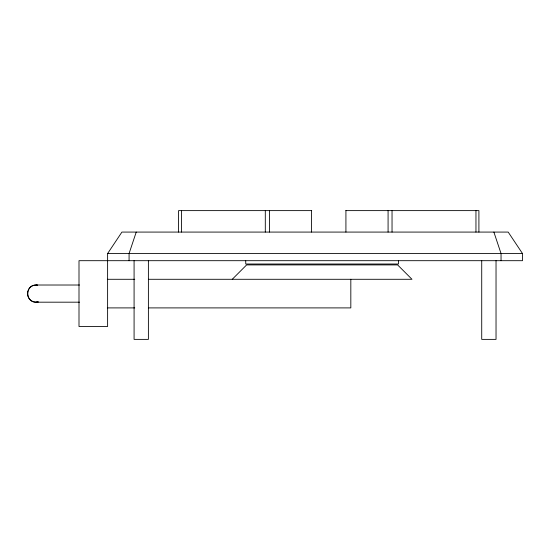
<?xml version="1.0" encoding="UTF-8"?>
<svg xmlns="http://www.w3.org/2000/svg" width="550" height="550" viewBox="0 0 550 550"><rect width="100%" height="100%" fill="white"/><g stroke="black" fill="none" stroke-linecap="round" stroke-linejoin="round"><path stroke-width="0.82" d="M136.228 232.079L129.078 253.543L129.078 260.693M107.614 253.543L121.921 232.079L508.193 232.079L522.5 253.543L522.5 260.693L79.001 260.693L79.001 326.501L107.614 326.501L107.614 253.543L522.5 253.543M232.258 279.29L246.634 264.914L397.609 264.914L411.984 279.29L148.479 279.29M79.516 285.017L36.087 285.017C25.059 284.597 25.059 302.596 36.087 302.184L79.516 302.184M36.087 302.184L38.307 301.888A8.587 8.587 0 0 1 27.507 293.975A8.587 8.587 0 0 1 37.579 285.147M311.706 210.623L178.578 210.623L178.578 232.079M345.778 210.623L478.906 210.623L478.906 232.079M107.319 279.29L134.757 279.29M107.319 307.904L134.757 307.904M148.479 307.904L350.824 307.904L350.824 279.29M36.087 285.017L37.565 285.209M493.886 232.079L501.043 253.543L501.043 260.693M496.031 260.631L496.031 339.377L481.724 339.377L481.724 260.631M475.956 210.623L475.956 232.079M398.502 260.817L398.502 264.014L245.74 264.014L245.74 260.817M392.04 210.623L392.04 232.079M388.08 210.623L388.08 232.079M345.923 210.623L345.923 232.079M311.561 210.623L311.561 232.079M269.411 210.623L269.411 232.079M265.299 210.623L265.299 232.079M181.528 210.623L181.528 232.079M148.39 260.631L148.39 339.377L134.083 339.377L134.083 260.631"/></g></svg>
